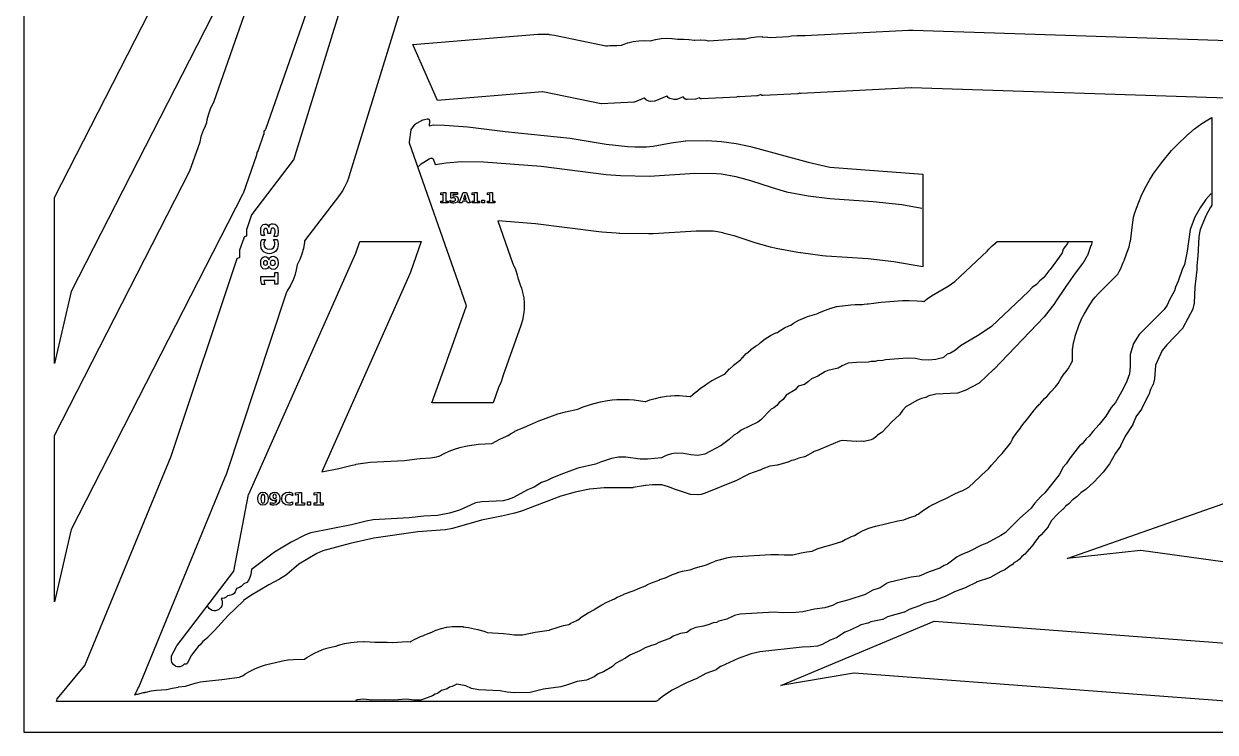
# Model space of a CAD drawing. Header units: millimetres. Extents: x 0 to 841, y 0 to 594.
# Drawn here: x 0 to 412.9, y 0 to 245.4 of the extents above; entities that cross this region are included whole.
import ezdxf

# ---------------------------------------------------------------- set-up
doc = ezdxf.new("R2010")
doc.units = ezdxf.units.MM
for name, color, linetype in [('CUT', 1, 'Continuous'), ('ENGRAVE', 5, 'Continuous'), ('SHEET_EDGE_DO_NOT_CUT', 8, 'Continuous')]:
    doc.layers.add(name, color=color, linetype=linetype)

msp = doc.modelspace()

# ---------------------------------------------------------------- linework, layer by layer
at = {"layer": 'CUT'}
for points in [[(123.62, 322.95), (83.75, 208.84), (83.73, 208.78), (83.7, 208.73), (83.61, 208.58), (83.58, 208.54), (83.54, 208.5), (83.5, 208.46), (83.45, 208.43), (83.3, 208.33), (83.29, 208.32), (83.28, 208.31), (83.19, 208.03), (83.19, 208.02), (83.19, 208.01), (83.15, 207.17), (83.15, 207.12), (83.14, 207.08), (83.12, 207.03), (81.12, 201.28), (81.09, 201.23), (81.07, 201.18), (81.04, 201.14), (80.79, 200.83), (80.79, 200.82), (80.79, 200.81), (80.66, 199.99), (80.65, 199.95), (80.63, 199.91), (75.99, 186.6), (75.96, 186.54), (16.43, 70.19), (16.43, 70.18), (16.42, 70.16), (10.62, 45.17), (10.62, 102.75), (57.54, 194.45), (57.55, 194.48), (61.07, 204.54), (61.08, 204.57), (61.5, 206.34), (61.51, 206.37), (61.59, 206.65), (61.6, 206.67), (62.28, 208.57), (62.3, 208.62), (62.99, 210.06), (63, 210.08), (63.42, 211.27), (63.42, 211.28), (63.42, 211.29), (63.57, 212.19), (63.58, 212.23), (64, 213.84), (64, 213.86), (64.09, 214.14), (64.1, 214.17), (64.72, 215.94), (64.74, 215.98), (65.53, 217.67), (65.56, 217.72), (65.83, 218.19), (65.84, 218.2), (65.84, 218.21), (104.74, 329.55)], [(132.56, 256.93), (112.64, 192.35), (112.63, 192.33), (112.05, 190.69), (112.03, 190.65), (111.31, 189.09), (111.29, 189.05), (110.43, 187.55), (110.41, 187.51), (109.42, 186.09), (109.4, 186.07), (97.28, 170.22), (97.27, 170.21), (97.27, 170.19), (97.23, 169.65), (97.23, 169.6), (96.9, 167.64), (96.89, 167.59), (96.37, 165.68), (96.35, 165.63), (95.64, 163.79), (95.62, 163.74), (94.72, 161.96), (94.71, 161.95), (94.71, 161.95), (94.71, 161.93), (94.42, 160.18), (94.41, 160.13), (93.9, 158.25), (93.89, 158.21), (93.2, 156.39), (93.18, 156.34), (92.31, 154.61), (92.29, 154.56), (91.38, 153.12), (91.37, 153.11), (91.37, 153.1), (90.97, 152.05), (90.97, 152.04), (70.08, 89.32), (70.08, 89.31), (69.6, 88.02), (69.59, 88), (39.69, 15.48), (39.67, 15.45), (38.8, 13.62), (38.78, 13.57), (38.37, 12.91), (38.37, 12.9), (38.38, 12.9), (39.35, 13.19), (39.37, 13.19), (41.48, 13.7), (41.51, 13.7), (41.98, 13.79), (42.01, 13.8), (42.32, 13.9), (42.36, 13.91), (44.12, 14.3), (44.16, 14.31), (45.95, 14.54), (45.98, 14.54), (49.49, 14.82), (49.53, 14.83), (51.47, 15.28), (51.5, 15.28), (53.54, 15.64), (53.57, 15.65), (56, 15.94), (56.01, 15.94), (56.02, 15.95), (59.41, 16.95), (59.43, 16.95), (61.23, 17.4), (61.28, 17.41), (63.12, 17.67), (63.14, 17.68), (68.59, 18.21), (68.6, 18.21), (74.71, 19.05), (74.72, 19.05), (74.74, 19.06), (75.05, 19.21), (75.08, 19.23), (75.81, 19.52), (75.82, 19.53), (75.84, 19.54), (76.67, 20.14), (76.71, 20.17), (78.44, 21.17), (78.49, 21.19), (80.32, 22.02), (80.35, 22.03), (82.36, 22.81), (82.38, 22.82), (83.75, 23.29), (83.79, 23.31), (85.19, 23.68), (85.21, 23.68), (89.64, 24.69), (89.67, 24.69), (91.53, 25.02), (91.58, 25.03), (93.47, 25.17), (93.49, 25.17), (97.27, 25.29), (97.28, 25.29), (97.29, 25.29), (98.04, 25.84), (98.08, 25.87), (99.7, 26.83), (99.72, 26.84), (100.69, 27.36), (100.71, 27.37), (102.23, 28.09), (102.27, 28.11), (103.83, 28.7), (103.87, 28.71), (105.49, 29.16), (105.51, 29.17), (107.99, 29.75), (108.02, 29.76), (108.23, 29.79), (108.25, 29.8), (108.26, 29.8), (109, 30.1), (109.06, 30.12), (111.14, 30.72), (111.19, 30.73), (113.34, 31.09), (113.37, 31.09), (115.57, 31.34), (115.6, 31.34), (117.78, 31.46), (117.84, 31.46), (120.02, 31.34), (120.05, 31.33), (121.64, 31.15), (121.67, 31.15), (124.78, 31.2), (124.79, 31.2), (125.9, 31.18), (125.92, 31.18), (127.91, 31.1), (127.94, 31.1), (131.11, 31.33), (131.14, 31.33), (132.96, 31.38), (133.01, 31.38), (133.95, 31.31), (133.97, 31.31), (133.98, 31.32), (134.18, 31.46), (134.22, 31.48), (135.79, 32.36), (135.83, 32.38), (137.47, 33.11), (137.51, 33.13), (138.61, 33.5), (138.62, 33.5), (138.63, 33.51), (138.67, 33.53), (138.72, 33.56), (140.77, 34.43), (140.82, 34.45), (141.11, 34.54), (141.14, 34.55), (142.85, 35.31), (142.9, 35.32), (144.66, 35.91), (144.71, 35.92), (146.52, 36.34), (146.57, 36.35), (148.42, 36.59), (148.46, 36.6), (150.32, 36.66), (150.37, 36.66), (152.23, 36.55), (152.28, 36.54), (154.13, 36.25), (154.15, 36.25), (157.28, 35.6), (157.3, 35.59), (159.48, 35.01), (159.54, 34.99), (160.61, 34.57), (160.62, 34.57), (160.63, 34.57), (166.21, 34.24), (166.24, 34.24), (168.45, 33.98), (168.48, 33.98), (169.96, 33.72), (169.98, 33.72), (170.55, 33.68), (170.57, 33.68), (172.95, 33.73), (172.96, 33.73), (172.98, 33.73), (175.53, 34.33), (175.55, 34.33), (177.22, 34.65), (177.24, 34.65), (182.09, 35.36), (182.12, 35.36), (182.24, 35.39), (182.26, 35.4), (185.2, 36.42), (185.22, 36.42), (187.02, 36.95), (187.07, 36.96), (188.84, 37.3), (188.85, 37.3), (188.86, 37.31), (189.48, 37.7), (189.53, 37.72), (191.69, 38.74), (191.72, 38.75), (191.87, 38.81), (191.88, 38.81), (191.89, 38.82), (192.06, 38.93), (192.08, 38.94), (193.67, 40.18), (193.71, 40.21), (195.54, 41.33), (195.56, 41.34), (198.01, 42.67), (198.03, 42.69), (198.6, 43.08), (198.62, 43.09), (200.28, 44.14), (200.32, 44.16), (202.08, 45.03), (202.1, 45.04), (204.69, 46.17), (204.71, 46.18), (205.69, 46.72), (205.71, 46.73), (207.88, 47.75), (207.91, 47.77), (210.13, 48.65), (210.16, 48.66), (211.48, 49.1), (211.5, 49.11), (213, 49.78), (213.02, 49.79), (215.46, 50.72), (215.47, 50.72), (215.47, 50.72), (216.16, 51.11), (216.2, 51.13), (217.91, 51.88), (217.93, 51.89), (220.39, 52.83), (220.41, 52.84), (222.23, 53.44), (222.28, 53.46), (222.42, 53.49), (222.44, 53.49), (222.45, 53.5), (223.05, 53.8), (223.07, 53.81), (224.78, 54.57), (224.8, 54.58), (226.5, 55.25), (226.54, 55.26), (228.28, 55.76), (228.33, 55.77), (230.12, 56.11), (230.14, 56.12), (230.93, 56.23), (230.95, 56.23), (230.96, 56.24), (232.4, 56.81), (232.45, 56.83), (234.36, 57.37), (234.41, 57.38), (234.96, 57.48), (234.97, 57.48), (234.98, 57.48), (235.35, 57.61), (235.38, 57.62), (236.59, 57.97), (236.6, 57.98), (236.61, 57.98), (237.9, 58.58), (237.92, 58.59), (239.66, 59.3), (239.71, 59.31), (241.51, 59.85), (241.53, 59.86), (243.51, 60.34), (243.54, 60.35), (245.34, 60.71), (245.38, 60.71), (247.21, 60.9), (247.24, 60.9), (258.94, 61.55), (258.97, 61.55), (261.49, 61.53), (261.53, 61.52), (263.54, 61.38), (263.56, 61.38), (266.34, 61.4), (266.37, 61.41), (266.53, 61.43), (266.56, 61.43), (269.44, 62.11), (269.46, 62.12), (271.39, 62.48), (271.42, 62.48), (273.19, 62.72), (273.2, 62.72), (273.21, 62.73), (274.92, 63.47), (274.97, 63.49), (276.83, 64.08), (276.85, 64.09), (280.18, 64.98), (280.19, 64.98), (283.51, 66.1), (283.52, 66.11), (283.53, 66.11), (284.7, 66.74), (284.72, 66.76), (286.49, 67.61), (286.54, 67.63), (287.86, 68.1), (287.87, 68.11), (287.89, 68.12), (289.14, 68.92), (289.17, 68.94), (290.66, 69.73), (290.7, 69.75), (292.25, 70.41), (292.27, 70.41), (292.82, 70.62), (292.85, 70.63), (295.21, 71.35), (295.24, 71.35), (302.93, 73.18), (302.96, 73.18), (304.99, 73.54), (305.01, 73.54), (305.02, 73.55), (305.81, 73.89), (305.83, 73.9), (307.45, 74.51), (307.47, 74.52), (308.9, 74.99), (308.91, 75), (308.92, 75), (309.55, 75.37), (309.59, 75.39), (309.92, 75.56), (309.93, 75.56), (309.94, 75.57), (311.82, 76.92), (311.85, 76.94), (313.72, 78.13), (313.74, 78.15), (315.31, 79.03), (315.34, 79.04), (317.68, 80.16), (317.71, 80.18), (319.36, 80.83), (319.38, 80.84), (322.9, 82.63), (322.92, 82.64), (324.79, 83.46), (324.81, 83.47), (325.44, 83.71), (325.47, 83.73), (327.55, 84.85), (327.56, 84.86), (327.57, 84.87), (331.29, 88.49), (331.3, 88.5), (331.99, 89.14), (332, 89.15), (334.31, 91.2), (334.32, 91.2), (334.33, 91.21), (335.34, 92.47), (335.36, 92.48), (337.58, 94.98), (337.59, 94.99), (338.82, 96.26), (338.84, 96.28), (339.1, 96.53), (339.13, 96.55), (341.99, 100.16), (342, 100.17), (342.01, 100.18), (342.67, 101.53), (342.7, 101.58), (343.91, 103.45), (343.94, 103.49), (345.34, 105.2), (345.36, 105.22), (345.71, 105.76), (345.72, 105.79), (346.98, 107.55), (347, 107.57), (350.28, 111.66), (350.3, 111.68), (351.47, 113.02), (351.5, 113.05), (352.07, 113.59), (352.07, 113.59), (352.08, 113.6), (352.33, 113.92), (352.35, 113.95), (353.76, 115.58), (353.8, 115.62), (354.64, 116.39), (354.65, 116.4), (354.65, 116.4), (354.77, 116.55), (354.78, 116.56), (355.95, 117.92), (355.97, 117.94), (357.6, 119.66), (357.61, 119.68), (358.5, 120.8), (358.52, 120.83), (359.56, 122.59), (359.57, 122.61), (360.72, 124.35), (360.76, 124.4), (361.96, 125.85), (361.97, 125.86), (361.98, 125.87), (363.21, 128.17), (363.21, 128.18), (363.4, 128.58), (363.41, 128.59), (363.41, 128.6), (363.4, 130.82), (363.4, 130.84), (363.51, 132.94), (363.52, 132.99), (363.85, 135.04), (363.86, 135.1), (364.41, 137.12), (364.42, 137.14), (365.65, 140.88), (365.66, 140.9), (366.44, 142.88), (366.46, 142.93), (367.45, 144.82), (367.46, 144.85), (369.31, 147.96), (369.33, 147.98), (370.23, 149.36), (370.25, 149.39), (371.26, 150.68), (371.29, 150.72), (372.41, 151.93), (372.42, 151.94), (379.15, 158.63), (379.16, 158.64), (379.17, 158.65), (379.62, 159.57), (379.63, 159.59), (380.22, 160.63), (380.22, 160.64), (380.23, 160.66), (380.3, 160.89), (380.31, 160.93), (381.05, 162.71), (381.06, 162.74), (381.51, 163.68), (381.52, 163.71), (382.5, 166.63), (382.51, 166.65), (383.11, 168.17), (383.11, 168.18), (383.11, 168.19), (383.49, 170.01), (383.5, 170.03), (384.35, 176.7), (384.35, 176.72), (384.63, 178.33), (384.63, 178.37), (385.04, 179.94), (385.05, 179.98), (385.59, 181.52), (385.6, 181.54), (387.25, 185.72), (387.26, 185.75), (388.4, 188.14), (388.41, 188.17), (390.24, 191.43), (390.25, 191.45), (391.31, 193.13), (391.32, 193.15), (393.32, 196), (393.33, 196.02), (394.36, 197.36), (394.38, 197.38), (397.8, 201.47), (397.82, 201.49), (399.28, 203.05), (399.3, 203.07), (403.69, 207.29), (403.72, 207.32), (405.74, 209.01), (405.76, 209.03), (408.24, 210.84), (408.26, 210.86), (410.31, 212.17), (410.33, 212.19), (411.76, 212.98), (411.76, 182.55), (411.14, 181.67), (411.14, 181.67), (411.12, 181.64), (409.83, 179.17), (409.82, 179.15), (407.75, 174.17), (407.74, 174.16), (407.74, 174.15), (407.21, 171.67), (407.21, 171.66), (407.21, 171.65), (406.84, 164.95), (406.84, 164.92), (406.5, 161.71), (406.5, 161.68), (406.53, 160.2), (406.52, 160.14), (405.82, 154.17), (405.82, 154.15), (405.6, 148.76), (405.59, 148.72), (405.59, 148.68), (405.16, 146.63), (405.15, 146.59), (405.13, 146.54), (405.11, 146.5), (401.74, 140.06), (401.72, 140.02), (401.69, 139.98), (401.66, 139.94), (396.14, 134.19), (396.12, 134.18), (394.55, 132.23), (394.54, 132.22), (394.53, 132.21), (392.18, 127.09), (392.18, 127.08), (392.18, 127.07), (391.84, 122.45), (391.84, 122.41), (391.83, 122.38), (391.38, 120.44), (391.36, 120.39), (391.34, 120.34), (390.54, 118.7), (390.53, 118.68), (389.87, 116.87), (389.84, 116.81), (387.36, 112), (387.33, 111.95), (385.44, 109.19), (385.43, 109.17), (385.42, 109.16), (384.41, 106.72), (384.39, 106.68), (384.36, 106.64), (381.67, 102.6), (381.67, 102.59), (381.66, 102.58), (380.09, 99.21), (380.07, 99.18), (380.05, 99.14), (378.34, 96.67), (378.33, 96.65), (376.33, 92.98), (376.31, 92.95), (376.29, 92.91), (374.12, 90.12), (374.09, 90.08), (370.9, 86.67), (370.87, 86.64), (368.2, 84.23), (368.15, 84.19), (366.35, 82.92), (366.34, 82.92), (366.33, 82.91), (365.13, 81.71), (365.1, 81.68), (365.07, 81.65), (363.64, 80.63), (363.63, 80.62), (363.62, 80.62), (362.28, 79.2), (362.25, 79.18), (362.22, 79.15), (361.03, 78.24), (361.03, 78.23), (361.02, 78.22), (360.07, 77.15), (360.02, 77.11), (358.48, 75.76), (358.47, 75.74), (356.11, 73.17), (356.1, 73.15), (356.09, 73.14), (355.05, 71.25), (355.03, 71.21), (355, 71.17), (352.63, 68.39), (352.59, 68.35), (351.72, 67.55), (351.72, 67.54), (351.71, 67.53), (350.07, 65.31), (350.05, 65.28), (346.96, 61.72), (346.92, 61.68), (346.88, 61.65), (345.88, 60.89), (345.87, 60.88), (345.86, 60.87), (345.11, 59.97), (345.08, 59.94), (345.04, 59.91), (344.26, 59.25), (344.22, 59.22), (344.18, 59.2), (343.15, 58.62), (343.14, 58.62), (343.13, 58.61), (342.63, 58.04), (342.6, 58), (342.56, 57.97), (342.53, 57.94), (342.48, 57.92), (341.74, 57.54), (341.72, 57.53), (341.71, 57.52), (340.17, 56.3), (340.13, 56.27), (340.09, 56.25), (340.04, 56.22), (338.6, 55.67), (338.59, 55.67), (338.58, 55.66), (335.12, 53.66), (335.08, 53.64), (335.03, 53.62), (330.12, 51.91), (330.09, 51.9), (326.66, 50.18), (326.61, 50.16), (322.61, 48.64), (322.59, 48.63), (319.61, 47.13), (319.58, 47.12), (316.19, 45.68), (316.12, 45.66), (312.15, 44.62), (312.14, 44.62), (312.12, 44.61), (310.47, 43.77), (310.41, 43.74), (306.85, 42.45), (306.83, 42.44), (305.2, 41.62), (305.16, 41.6), (305.11, 41.59), (299.38, 39.91), (299.37, 39.91), (299.36, 39.9), (297.74, 39.07), (297.7, 39.05), (297.66, 39.03), (297.61, 39.02), (293.61, 38.18), (293.6, 38.17), (293.59, 38.17), (292.61, 37.76), (292.55, 37.74), (289.75, 37.02), (289.74, 37.02), (289.73, 37.01), (286.45, 35.38), (286.41, 35.36), (284.62, 34.65), (284.61, 34.64), (284.6, 34.64), (281.62, 32.71), (281.58, 32.68), (281.53, 32.66), (279.76, 31.98), (279.74, 31.97), (276.47, 30.26), (276.43, 30.25), (276.39, 30.23), (275.12, 29.83), (275.08, 29.82), (275.03, 29.81), (272.64, 29.52), (272.59, 29.51), (269.8, 29.45), (269.78, 29.45), (255.11, 27.8), (255.09, 27.79), (252.12, 27.13), (252.09, 27.12), (247.58, 25.54), (247.55, 25.53), (241.53, 22.77), (241.52, 22.76), (241.51, 22.76), (240.03, 21.7), (239.99, 21.68), (239.95, 21.66), (239.91, 21.64), (236.42, 20.35), (236.41, 20.35), (236.4, 20.34), (233.26, 18.59), (233.21, 18.56), (229.69, 17.06), (229.67, 17.05), (224.74, 14.51), (224.72, 14.5), (221.67, 12.6), (221.66, 12.59), (221.65, 12.59), (220.11, 11.26), (220.08, 11.24), (220.04, 11.21), (219.05, 10.62), (11.31, 10.62), (11.52, 11.52), (11.53, 11.56), (11.55, 11.61), (11.57, 11.65), (11.59, 11.69), (11.62, 11.72), (21.18, 23.08), (21.19, 23.09), (21.2, 23.1), (51.1, 95.63), (51.11, 95.64), (73.8, 163.77), (73.81, 163.81), (73.83, 163.85), (73.85, 163.89), (73.88, 163.93), (74.04, 164.13), (74.07, 164.17), (74.11, 164.2), (74.15, 164.23), (74.2, 164.26), (74.25, 164.28), (74.3, 164.3), (74.8, 164.44), (74.82, 164.45), (74.82, 164.46), (74.88, 166.95), (74.88, 167), (74.89, 167.05), (74.9, 167.09), (76.31, 171.32), (76.33, 171.36), (76.35, 171.4), (76.37, 171.44), (76.4, 171.48), (76.43, 171.51), (76.6, 171.69), (76.64, 171.72), (76.67, 171.75), (76.71, 171.78), (76.75, 171.8), (76.8, 171.82), (76.84, 171.83), (77.29, 171.95), (77.31, 171.95), (77.31, 171.96), (77.34, 174.33), (77.34, 174.38), (77.35, 174.43), (77.37, 174.48), (78.89, 179.05), (78.91, 179.1), (78.94, 179.15), (78.97, 179.2), (93.52, 198.22), (93.52, 198.23), (93.53, 198.24), (113.87, 264.19)], [(67.7, 252.88), (16.43, 152.69), (16.43, 152.68), (16.42, 152.66), (10.62, 127.67), (10.62, 185.25), (48.53, 259.33)], [(420.48, 219.57), (307.61, 223.19), (307.59, 223.19), (269.45, 221.21), (269.4, 221.21), (269.34, 221.22), (269.29, 221.23), (268.9, 221.35), (268.89, 221.35), (268.88, 221.35), (268.37, 221.18), (268.33, 221.16), (268.28, 221.16), (268.24, 221.15), (256.19, 220.53), (256.15, 220.53), (256.1, 220.53), (256.05, 220.54), (255.84, 220.59), (255.79, 220.6), (255.74, 220.62), (255.7, 220.65), (255.65, 220.68), (255.61, 220.71), (255.43, 220.89), (255.42, 220.9), (255.41, 220.89), (254.23, 220.45), (254.18, 220.43), (254.13, 220.42), (254.08, 220.42), (247.99, 220.1), (247.95, 220.1), (247.9, 220.1), (247.86, 220.11), (247.55, 220.18), (247.54, 220.18), (247.53, 220.18), (247.18, 220.07), (247.12, 220.06), (247.06, 220.05), (234.83, 219.42), (234.78, 219.42), (234.73, 219.42), (234.69, 219.43), (234.48, 219.48), (234.43, 219.5), (234.38, 219.52), (234.33, 219.54), (234.29, 219.57), (234.25, 219.61), (234.07, 219.77), (234.06, 219.78), (234.05, 219.78), (232.94, 219.35), (232.89, 219.33), (232.84, 219.32), (232.78, 219.32), (229.92, 219.16), (229.87, 219.16), (229.81, 219.17), (229.62, 219.2), (229.57, 219.21), (229.52, 219.23), (229.47, 219.25), (229.26, 219.36), (229.22, 219.39), (229.18, 219.41), (229.14, 219.44), (228.49, 220.06), (228.48, 220.07), (228.47, 220.06), (226.35, 219.24), (226.3, 219.22), (226.25, 219.21), (225.84, 219.14), (225.79, 219.14), (225.74, 219.14), (225.34, 219.16), (225.28, 219.16), (225.23, 219.17), (223.9, 219.54), (223.85, 219.56), (223.81, 219.58), (223.77, 219.6), (223.45, 219.8), (223.4, 219.83), (223.35, 219.87), (222.92, 220.32), (222.91, 220.33), (222.9, 220.32), (218.7, 218.61), (218.65, 218.6), (218.6, 218.58), (218.54, 218.58), (217.24, 218.51), (217.2, 218.51), (217.15, 218.51), (217.11, 218.52), (216.49, 218.66), (216.45, 218.67), (216.4, 218.69), (215.8, 218.94), (215.77, 218.96), (215.73, 218.98), (215.69, 219.01), (215.66, 219.03), (215.04, 219.61), (215.03, 219.62), (215.02, 219.61), (214.7, 219.57), (214.69, 219.56), (214.68, 219.56), (211.61, 218.25), (211.57, 218.23), (211.53, 218.22), (211.49, 218.21), (211.44, 218.21), (200.23, 217.63), (200.18, 217.63), (200.14, 217.63), (200.1, 217.64), (179.85, 221.88), (179.83, 221.89), (179.82, 221.89), (143.32, 218.84), (134.87, 238.21), (178.16, 241.82), (178.18, 241.82), (180.08, 241.88), (180.13, 241.88), (182.01, 241.77), (182.05, 241.76), (183.93, 241.46), (183.95, 241.46), (201.72, 237.73), (201.73, 237.73), (201.74, 237.73), (202.22, 237.76), (202.25, 237.76), (203.06, 237.87), (203.1, 237.87), (204.95, 237.95), (204.99, 237.95), (205.5, 237.93), (205.53, 237.93), (207.08, 238.01), (207.09, 238.01), (207.1, 238.01), (207.43, 238.15), (207.45, 238.16), (209.27, 238.8), (209.32, 238.82), (211.17, 239.28), (211.22, 239.29), (213.11, 239.57), (213.16, 239.57), (215.08, 239.66), (215.12, 239.66), (217.04, 239.56), (217.08, 239.56), (217.17, 239.54), (217.18, 239.54), (217.19, 239.55), (218.98, 239.99), (219.03, 240), (220.85, 240.28), (220.89, 240.28), (222.74, 240.39), (222.78, 240.39), (224.62, 240.32), (224.67, 240.31), (226.5, 240.07), (226.54, 240.06), (226.63, 240.04), (226.64, 240.04), (226.65, 240.04), (226.68, 240.04), (226.72, 240.05), (228.59, 240.13), (228.63, 240.13), (230.5, 240.03), (230.54, 240.02), (232.31, 239.76), (232.32, 239.76), (232.33, 239.76), (232.49, 239.78), (232.53, 239.78), (234.42, 239.84), (234.47, 239.84), (236.36, 239.71), (236.4, 239.71), (237.21, 239.57), (237.23, 239.57), (237.24, 239.57), (244.17, 239.93), (244.2, 239.93), (245.16, 240.1), (245.21, 240.1), (247.18, 240.24), (247.23, 240.24), (249.01, 240.18), (249.03, 240.18), (250.11, 240.24), (250.12, 240.24), (250.12, 240.24), (250.15, 240.25), (252, 240.66), (252.04, 240.67), (253.91, 240.9), (253.96, 240.9), (255.84, 240.96), (255.89, 240.95), (257.77, 240.82), (257.82, 240.82), (258.63, 240.68), (258.64, 240.68), (258.65, 240.68), (265.04, 241.01), (265.07, 241.02), (266.05, 241.21), (266.1, 241.21), (268.02, 241.39), (268.07, 241.39), (269.99, 241.38), (270.04, 241.38), (270.73, 241.31), (270.74, 241.31), (270.75, 241.31), (306.56, 243.16), (306.58, 243.17), (308.23, 243.18), (308.26, 243.18), (417.45, 239.68)], [(498.34, 47.63), (387.09, 62.95), (387.08, 62.95), (387.06, 62.95), (361.55, 60.18), (415.91, 79.17)], [(418.06, 10.63), (287.74, 20.47), (287.73, 20.47), (287.71, 20.47), (262.42, 16.14), (315.51, 38.43), (418.22, 30.67)]]:
    msp.add_lwpolyline(points, dxfattribs=at)
for points in [[(141.94, 210.42), (142, 210.42), (145.8, 210.31), (145.82, 210.31), (153.86, 209.75), (153.89, 209.74), (166.85, 208.15), (166.85, 208.15), (189.31, 205.74), (189.34, 205.74), (201.85, 203.77), (201.86, 203.77), (209.33, 202.92), (209.34, 202.92), (211.83, 202.78), (211.84, 202.78), (215.77, 202.81), (215.79, 202.81), (218.08, 202.99), (218.1, 202.99), (224.31, 204.17), (224.34, 204.18), (229.36, 204.87), (229.42, 204.87), (236.8, 204.96), (236.84, 204.96), (241.79, 204.65), (241.83, 204.65), (246.85, 203.91), (246.87, 203.9), (251.85, 202.93), (251.89, 202.92), (271.83, 197.42), (271.84, 197.42), (279.3, 195.73), (279.34, 195.73), (311.56, 193.27), (311.56, 161.22), (301.53, 162.98), (301.51, 162.98), (292.6, 163.94), (292.59, 163.94), (278.03, 164.91), (278.01, 164.92), (276.78, 165.04), (276.76, 165.04), (269.26, 166.02), (269.24, 166.02), (268.22, 166.18), (268.21, 166.18), (260.72, 167.56), (260.7, 167.57), (258.83, 168), (258.81, 168.01), (253.84, 169.43), (253.83, 169.44), (253.13, 169.65), (253.12, 169.65), (246.14, 171.94), (246.12, 171.94), (242.41, 172.93), (242.39, 172.94), (239.06, 173.55), (239.04, 173.56), (239.02, 173.56), (239, 173.56), (233.06, 173.61), (233.04, 173.6), (218.09, 172.69), (218.07, 172.69), (216.54, 172.66), (216.52, 172.66), (206.51, 172.82), (206.5, 172.82), (205.32, 172.88), (205.31, 172.88), (200.32, 173.26), (200.31, 173.26), (199.33, 173.36), (199.31, 173.36), (177.32, 176.15), (177.3, 176.15), (164.32, 177.14), (164.3, 177.14), (164.31, 177.13), (169.51, 162.28), (169.52, 162.27), (169.52, 162.26), (169.62, 162.08), (169.64, 162.04), (170.4, 160.28), (170.42, 160.24), (171, 158.42), (171.01, 158.37), (171.21, 157.43), (171.22, 157.4), (172.31, 154.28), (172.32, 154.26), (172.87, 152.43), (172.88, 152.38), (173.24, 150.52), (173.24, 150.47), (173.42, 148.58), (173.42, 148.53), (173.42, 146.63), (173.41, 146.58), (173.22, 144.7), (173.22, 144.65), (172.84, 142.79), (172.83, 142.74), (172.27, 140.91), (172.26, 140.89), (166.11, 123.74), (166.1, 123.71), (165.9, 122.87), (165.89, 122.82), (165.27, 121), (165.25, 120.96), (164.56, 119.43), (164.55, 119.41), (162.65, 114.12), (141.4, 114.12), (146.44, 128.14), (146.46, 128.19), (146.48, 128.23), (146.62, 128.45), (146.63, 128.47), (146.63, 128.48), (146.67, 128.75), (146.68, 128.8), (146.69, 128.85), (153.44, 147.65), (153.44, 147.66), (153.44, 147.67), (151.7, 152.64), (151.69, 152.68), (151.68, 152.72), (151.67, 152.76), (151.63, 153.23), (151.63, 153.24), (151.63, 153.25), (151.39, 153.57), (151.37, 153.61), (151.35, 153.65), (151.33, 153.7), (133.66, 204.09), (133.65, 204.13), (133.64, 204.18), (133.63, 204.23), (133.63, 204.39), (133.63, 204.44), (133.63, 204.49), (134.22, 208.67), (134.23, 208.73), (134.24, 208.78), (134.26, 208.83), (134.29, 208.87), (134.32, 208.92), (135.65, 210.59), (135.68, 210.63), (135.72, 210.66), (135.76, 210.69), (136.13, 210.95), (136.18, 210.98), (138.26, 212.11), (138.3, 212.13), (138.35, 212.15), (138.39, 212.16), (139.81, 212.5), (139.86, 212.5), (139.9, 212.51), (139.95, 212.51), (139.99, 212.51), (140.04, 212.5), (140.08, 212.48), (140.13, 212.47), (140.27, 212.41), (140.31, 212.39), (140.35, 212.36), (140.39, 212.33), (140.43, 212.3), (140.46, 212.26), (140.49, 212.22), (140.51, 212.18), (140.59, 212.04), (140.61, 211.99), (140.63, 211.95), (140.64, 211.9), (140.65, 211.85), (140.65, 211.8), (140.64, 211.74), (140.45, 210.12), (140.45, 210.11), (140.46, 210.11), (141.88, 210.41), (141.94, 210.42)], [(369.87, 168.65), (369.86, 168.63), (368.64, 165.15), (368.62, 165.11), (368.59, 165.06), (366.99, 162.42), (366.96, 162.37), (364.4, 159.07), (364.4, 159.07), (361.13, 154.45), (361.12, 154.44), (357.34, 148.7), (357.32, 148.67), (353.67, 143.89), (353.63, 143.85), (336.14, 125.68), (336.13, 125.66), (331.19, 121.02), (331.16, 120.99), (331.12, 120.96), (331.09, 120.94), (326.2, 118.36), (326.13, 118.33), (323.73, 117.44), (323.68, 117.43), (323.63, 117.42), (323.58, 117.41), (316.12, 117.05), (316.11, 117.05), (316.1, 117.05), (313.63, 116.5), (313.62, 116.5), (313.61, 116.49), (312.61, 115.96), (312.55, 115.93), (312.5, 115.92), (311.13, 115.56), (311.12, 115.56), (311.11, 115.56), (309.52, 114.86), (309.5, 114.85), (305.74, 112.76), (305.73, 112.75), (305.72, 112.74), (304.54, 111.43), (304.52, 111.41), (303.44, 109.91), (303.41, 109.86), (303.37, 109.83), (300.9, 107.58), (300.89, 107.56), (297.32, 103.86), (297.28, 103.82), (297.24, 103.79), (295.72, 102.78), (295.71, 102.78), (295.7, 102.77), (295.4, 102.39), (295.38, 102.36), (295.35, 102.33), (295.31, 102.3), (294.5, 101.68), (294.46, 101.65), (294.41, 101.62), (293.73, 101.3), (293.68, 101.28), (293.63, 101.27), (291.21, 100.7), (291.17, 100.69), (291.12, 100.68), (291.08, 100.68), (291.03, 100.69), (290.2, 100.8), (290.18, 100.8), (290.17, 100.8), (288.6, 100.68), (288.53, 100.68), (283.63, 101.02), (283.62, 101.02), (283.61, 101.02), (282.69, 100.8), (282.68, 100.8), (282.67, 100.8), (276.15, 98.1), (276.14, 98.1), (276.13, 98.09), (275.71, 97.81), (275.68, 97.79), (275.64, 97.77), (275.6, 97.76), (273.63, 97.07), (273.62, 97.07), (273.61, 97.06), (270.64, 95.39), (270.6, 95.37), (270.56, 95.36), (270.52, 95.34), (268.65, 94.88), (268.63, 94.87), (266.89, 94.23), (266.84, 94.22), (266.8, 94.21), (266.75, 94.21), (266.13, 94.16), (266.12, 94.15), (266.11, 94.15), (264.87, 93.59), (264.81, 93.56), (261.2, 92.51), (261.14, 92.5), (258.63, 92.11), (258.62, 92.11), (258.61, 92.11), (256.15, 91.28), (256.12, 91.26), (255.17, 90.79), (255.12, 90.76), (251.12, 89.33), (251.08, 89.32), (246.52, 86.94), (246.48, 86.92), (236.18, 82.8), (236.13, 82.78), (234.7, 82.38), (234.65, 82.37), (233.68, 82.2), (233.62, 82.19), (233.56, 82.19), (231.18, 82.35), (231.12, 82.36), (231.07, 82.37), (226.17, 83.93), (226.13, 83.94), (223.44, 85.04), (223.41, 85.05), (221.12, 85.65), (221.11, 85.65), (221.1, 85.65), (217.8, 85.67), (217.77, 85.67), (215.53, 85.45), (215.51, 85.45), (211.16, 84.71), (211.12, 84.7), (211.08, 84.7), (201.15, 84.67), (201.13, 84.67), (196.12, 84.17), (196.09, 84.16), (191.12, 83.18), (191.1, 83.17), (186.15, 81.75), (186.13, 81.75), (172.09, 76.46), (172.05, 76.44), (170.13, 75.88), (170.11, 75.88), (166.12, 74.91), (166.1, 74.91), (158.62, 73.43), (158.6, 73.43), (148.61, 70.6), (148.56, 70.59), (146.11, 70.14), (146.06, 70.13), (136.57, 69.41), (136.55, 69.41), (121.33, 67.18), (121.31, 67.17), (113.06, 65.41), (113.05, 65.41), (103.63, 62.85), (103.62, 62.85), (103.61, 62.85), (101.59, 61.89), (101.57, 61.88), (95.32, 58.2), (95.31, 58.2), (95.3, 58.19), (91.1, 54.58), (91.04, 54.54), (88.67, 53.03), (88.63, 53.01), (84.91, 51.07), (84.9, 51.06), (78.65, 47.38), (78.63, 47.37), (76.15, 45.56), (76.13, 45.53), (70.68, 40.34), (70.66, 40.33), (66.12, 35.19), (66.1, 35.17), (63.66, 32.74), (63.63, 32.71), (62.08, 31.41), (62.08, 31.41), (62.07, 31.4), (61.15, 30.31), (61.12, 30.28), (61.09, 30.25), (60.46, 29.73), (60.45, 29.72), (60.44, 29.71), (58.11, 26.65), (58.1, 26.65), (58.09, 26.64), (56.73, 23.98), (56.71, 23.94), (56.69, 23.91), (56.66, 23.88), (56.54, 23.74), (56.51, 23.71), (56.47, 23.68), (56.43, 23.65), (56.39, 23.62), (56.34, 23.61), (56.22, 23.56), (56.16, 23.54), (56.11, 23.53), (56.06, 23.53), (56.01, 23.53), (55.64, 23.56), (55.63, 23.56), (55.62, 23.55), (55, 23.03), (54.96, 23), (54.91, 22.97), (54.86, 22.95), (54.18, 22.68), (54.13, 22.66), (54.07, 22.65), (54.02, 22.65), (53.38, 22.63), (53.33, 22.63), (53.28, 22.63), (53.23, 22.64), (52.69, 22.8), (52.64, 22.81), (52.59, 22.84), (52.54, 22.86), (51.95, 23.27), (51.91, 23.3), (51.88, 23.33), (51.84, 23.36), (51.82, 23.4), (51.37, 24.05), (51.34, 24.1), (51.32, 24.15), (51.3, 24.2), (51.16, 24.76), (51.15, 24.8), (51.14, 24.84), (51.14, 24.88), (51.13, 26.01), (51.13, 26.06), (51.13, 26.11), (51.15, 26.15), (51.19, 26.31), (51.21, 26.35), (51.23, 26.4), (53.02, 29.87), (53.05, 29.91), (53.07, 29.95), (72.73, 55.74), (72.74, 55.74), (72.74, 55.76), (77.91, 82.3), (77.92, 82.36), (77.94, 82.41), (115.08, 165.91), (115.08, 165.93), (116.5, 169.99), (137.69, 169.99), (133.97, 159.34), (133.96, 159.32), (133.36, 157.8), (133.35, 157.78), (103.29, 90.2), (103.29, 90.19), (103.3, 90.19), (109.2, 91.38), (109.21, 91.38), (113.76, 92.52), (113.78, 92.52), (115.06, 92.79), (115.08, 92.8), (117.54, 93.24), (117.57, 93.25), (120.06, 93.53), (120.09, 93.54), (131.88, 94.14), (131.89, 94.14), (136.21, 94.66), (136.23, 94.66), (137.31, 94.76), (137.32, 94.76), (140.91, 95), (140.94, 95), (143.02, 95.39), (143.04, 95.39), (143.88, 95.63), (143.89, 95.63), (143.9, 95.64), (145.92, 96.63), (145.94, 96.64), (147.44, 97.3), (147.46, 97.31), (149.26, 98.02), (149.29, 98.03), (151.13, 98.65), (151.17, 98.66), (153.07, 99.1), (153.09, 99.1), (155.19, 99.48), (155.22, 99.48), (157.6, 99.76), (157.63, 99.76), (162.21, 100.01), (162.22, 100.01), (162.23, 100.02), (164.96, 101.5), (164.99, 101.51), (167.27, 102.57), (167.3, 102.58), (167.79, 102.77), (167.8, 102.78), (167.81, 102.78), (168.64, 103.32), (168.66, 103.33), (170.18, 104.21), (170.22, 104.23), (171.8, 104.98), (171.84, 104.99), (173.24, 105.5), (173.25, 105.5), (173.26, 105.51), (173.45, 105.61), (173.47, 105.62), (175.34, 106.51), (175.36, 106.52), (178.48, 107.81), (178.49, 107.81), (179.23, 108.1), (179.24, 108.1), (185.08, 110.24), (185.12, 110.25), (187.68, 111), (187.71, 111.01), (191.96, 111.94), (191.99, 111.95), (193.87, 112.66), (193.9, 112.67), (197.6, 113.84), (197.63, 113.84), (199.81, 114.4), (199.83, 114.4), (202.29, 114.88), (202.31, 114.89), (203.91, 115.13), (203.95, 115.13), (205.57, 115.25), (205.59, 115.25), (208.07, 115.31), (208.09, 115.31), (209.76, 115.29), (209.8, 115.29), (211.46, 115.12), (211.48, 115.12), (215.21, 114.58), (215.24, 114.58), (215.32, 114.57), (215.35, 114.58), (215.58, 114.6), (215.59, 114.6), (215.61, 114.61), (216.95, 115.08), (216.98, 115.08), (218.86, 115.64), (218.89, 115.65), (220.69, 116.08), (220.74, 116.09), (222.57, 116.36), (222.59, 116.36), (224.17, 116.52), (224.19, 116.52), (225.64, 116.61), (225.68, 116.61), (227.13, 116.59), (227.15, 116.59), (229.61, 116.46), (229.64, 116.46), (230.99, 116.31), (231, 116.31), (231.01, 116.32), (231.89, 116.97), (231.9, 116.98), (232.84, 117.81), (232.86, 117.83), (234.45, 119.1), (234.49, 119.13), (235.77, 119.95), (235.79, 119.96), (237.02, 120.92), (237.05, 120.94), (238.48, 121.87), (238.52, 121.89), (240.04, 122.69), (240.06, 122.7), (242.9, 124.05), (242.91, 124.06), (242.92, 124.06), (244.63, 125.83), (244.64, 125.85), (245.92, 127.06), (245.96, 127.09), (247.33, 128.18), (247.37, 128.21), (247.81, 128.49), (247.82, 128.5), (247.83, 128.51), (248.46, 129.12), (248.49, 129.15), (248.73, 129.35), (248.74, 129.36), (248.75, 129.37), (249, 129.69), (249.03, 129.73), (250.39, 131.17), (250.43, 131.21), (251.93, 132.5), (251.97, 132.53), (253.6, 133.68), (253.62, 133.69), (254.63, 134.32), (254.64, 134.33), (254.65, 134.34), (255.26, 134.93), (255.3, 134.97), (256.95, 136.25), (256.99, 136.28), (258.76, 137.38), (258.8, 137.4), (260.68, 138.3), (260.73, 138.32), (261.14, 138.47), (261.15, 138.48), (261.16, 138.48), (262.12, 139.16), (262.16, 139.19), (263.6, 140.03), (263.64, 140.05), (265.16, 140.77), (265.18, 140.78), (265.8, 141.04), (265.81, 141.05), (265.82, 141.05), (266.78, 141.67), (266.8, 141.68), (268.6, 142.71), (268.64, 142.73), (270.54, 143.57), (270.56, 143.58), (271.57, 143.96), (271.6, 143.97), (274.05, 144.71), (274.08, 144.72), (274.82, 144.9), (274.83, 144.9), (274.84, 144.9), (275.78, 145.35), (275.79, 145.36), (277.83, 146.22), (277.85, 146.23), (279.71, 146.92), (279.76, 146.93), (281.67, 147.42), (281.72, 147.43), (283.68, 147.73), (283.71, 147.73), (286.64, 148.02), (286.66, 148.02), (288.14, 148.12), (288.16, 148.12), (290.67, 148.18), (290.71, 148.18), (291.22, 148.27), (291.27, 148.27), (292.32, 148.35), (292.33, 148.35), (292.34, 148.35), (292.66, 148.42), (292.71, 148.43), (294.53, 148.66), (294.58, 148.66), (295.39, 148.69), (295.41, 148.69), (297.06, 148.93), (297.09, 148.93), (304.52, 149.51), (304.54, 149.52), (306.73, 149.57), (306.76, 149.57), (309.63, 149.48), (309.65, 149.47), (311.27, 149.35), (311.31, 149.35), (311.9, 149.26), (311.91, 149.26), (311.92, 149.26), (313.04, 150.14), (313.08, 150.17), (314.57, 151.13), (314.59, 151.14), (320.32, 154.47), (320.33, 154.48), (322.69, 156.13), (322.72, 156.15), (333.89, 166.63), (333.91, 166.65), (334.48, 167.3), (334.5, 167.31), (335.62, 168.47), (335.65, 168.5), (336.85, 169.56), (336.88, 169.59), (337.43, 169.99), (370.28, 169.99), (369.87, 168.65)]]:
    msp.add_lwpolyline(points, close=True, dxfattribs=at)
at = {"layer": 'ENGRAVE'}
for points in [[(136.83, 195.96), (136.83, 195.98), (137.76, 196.88), (140.48, 198.64), (141.05, 198.92)], [(141.05, 198.92), (141.55, 198.91), (141.89, 198.65), (142.62, 196.67), (146.37, 197.27), (151.81, 197.7), (159.37, 197.57), (179.33, 196.06), (201.84, 193.2), (206.83, 192.82), (216.86, 192.66), (232.52, 193.61), (240.02, 193.55), (241.81, 193.39), (246.82, 192.46), (251.83, 191.12), (259.34, 188.66), (264.33, 187.23), (271.84, 185.85), (279.36, 184.87), (294.33, 183.87), (304.32, 182.8), (311.26, 181.58)], [(411.46, 186.62), (409.7, 184.53), (407.69, 181.66), (405.85, 178.37), (404.19, 174.17), (403.23, 166.7), (402.25, 162), (401.46, 160.27), (400.1, 156.2), (399.14, 154.17), (398.81, 152.89), (397.04, 149.75), (396.3, 147.96), (395.24, 146.42), (386.51, 137.75), (384.65, 134.61), (383.4, 130.85), (383.41, 126.71), (383.18, 124.14), (382.24, 121.65), (381.09, 119.19), (378.41, 114.21), (376.8, 112.46), (375.05, 109.48), (372.74, 106.56), (370.49, 104.19), (369.2, 102.55), (368.14, 101.67), (366.8, 99.95), (365.89, 99.16), (362.59, 95.05), (361.28, 92.98), (360.08, 91.67), (359.33, 89.92), (358.82, 89.19), (353.87, 82.96), (352.53, 81.7), (350.3, 79.19), (349.14, 77.61), (345.25, 74.17), (340.06, 69.11), (338.6, 68.09), (333.82, 65.51), (331.94, 64.79), (327.61, 62.6), (325.12, 61.6), (323.52, 60.7), (320.08, 58.22), (319.01, 57.75), (317.46, 56.76), (313.75, 55.53), (310.28, 54.03), (307.56, 53.72), (299.84, 51.89), (299.26, 51.67), (296.85, 49.97), (294.25, 49.17), (291.55, 47.71), (285.97, 45.82), (281.99, 44.76), (280.26, 43.91), (277.58, 43.13), (274.07, 42.66), (270.04, 41.7), (267.62, 41.42), (262.92, 41.37), (260.06, 41.58), (248.32, 40.93), (246.32, 40.44), (243.6, 39.18), (240.88, 38.4), (240.04, 38.03), (238.87, 37.89), (237.53, 37.27), (235.61, 36.69), (232.94, 36.31), (231.21, 35.54), (229.76, 34.55), (227.58, 34.17), (225.1, 33.22), (224.14, 32.62), (220.1, 31.09), (218.84, 30.42), (217.56, 30.08), (215.31, 29.18), (213.51, 28.2), (210.08, 26.7), (208.56, 25.64), (205.08, 23.75), (203.97, 22.79), (200.95, 20.9), (199.09, 20.16), (197.64, 19.12), (195.05, 17.99), (191.74, 17.52), (188.05, 16.24), (186.08, 15.73), (180.1, 14.86), (175.48, 13.78), (170.05, 13.66), (167.54, 13.85), (165.06, 14.27), (157.62, 14.71), (155.12, 15.14), (153.24, 16.01), (150.09, 16.66), (148.43, 15.83), (147.58, 15.63), (146.67, 15.04), (144.76, 14.49), (143.38, 13.44), (142.58, 13.15), (141.68, 12.57), (137.54, 11.14), (135.13, 11.09), (132.58, 11.38), (128.24, 11.07), (125.07, 11.2), (120.67, 11.14), (117.79, 11.46), (115.57, 11.21), (114.96, 10.92)], [(361.79, 169.69), (361.68, 169.35), (360.25, 167.36), (359.84, 166.09), (358.86, 164.6), (355.76, 160.34), (355.23, 159.84), (353.48, 157.5), (352.15, 156.36), (350.94, 155.04), (349.45, 154.03), (348.25, 152.68), (335.34, 140.57), (331.1, 137.6), (324.64, 133.85), (322.94, 132.4), (321.22, 131.3), (320.02, 130.96), (318.76, 129.84), (318.45, 129.67), (316.12, 129.07), (313.62, 128.85), (311.17, 129.05), (309, 129.49), (306.1, 129.58), (298.65, 128.99), (297.28, 128.7), (296.12, 128.72), (295.09, 128.44), (293.62, 128.41), (292.76, 128.22), (288.64, 128.12), (285.68, 127.83), (283.62, 126.95), (282.29, 126.11), (278.65, 125.25), (277.61, 124.86), (275.19, 123.3), (272.97, 122.36), (272.01, 121.48), (270.54, 120.49), (268.41, 119.86), (267.28, 118.65), (264.24, 116.74), (263.22, 115.26), (261.78, 114.21), (261.03, 113.23), (259.89, 112.36), (259.03, 111.96), (255.38, 108.17), (254.39, 107.37), (248.62, 104.63), (247.4, 103.59), (246.12, 102.86), (244.51, 101.43), (241.7, 99.35), (236.08, 96.27), (233.59, 95.84), (231.15, 96.05), (228.6, 96.49), (226.12, 96.61), (224.52, 96.46), (222.61, 95.89), (221.04, 95.07), (216.17, 94.55), (213.58, 94.61), (208.62, 95.32), (206.12, 95.25), (203.64, 94.77), (199.92, 93.59), (198.16, 92.83), (191.98, 91.47), (186.12, 89.32), (182.98, 88.03), (181.12, 87.02), (179.47, 86.51), (176.92, 84.86), (174.52, 83.93), (169.72, 81.32), (167.84, 80.57), (166.12, 80.2), (158.72, 79.79), (156.59, 79.41), (154.77, 78.69), (151.05, 76.86), (147.55, 75.89), (143.42, 75.12), (138.61, 74.81), (133.6, 74.2), (121.1, 73.56), (118.61, 73.11), (113.61, 71.86), (99.49, 69.02), (97.63, 68.38), (92.61, 65.85), (86.87, 62.37), (78.96, 56.3), (78.62, 54.58), (78.33, 53.57), (77.84, 52.59), (77.26, 51.81), (76.28, 51.38), (75.31, 50.49), (74.8, 50.13), (73.67, 49.78), (73.51, 49.11), (73.28, 48.59), (72.87, 48.07), (72.42, 47.72), (71.74, 47.44), (70.6, 47.24), (70.11, 46.76), (69.45, 46.41), (68.89, 46.28), (68.39, 46.28), (68.78, 45.36), (68.79, 44.4), (68.58, 43.78), (68.25, 43.22), (67.59, 42.51), (67.1, 42.23), (66.45, 42.05), (65.88, 42.04), (65.23, 42.19), (64.73, 42.46), (64.23, 42.9), (63.87, 43.44), (63.85, 43.59)]]:
    msp.add_lwpolyline(points, dxfattribs=at)
for points in [[(144.52, 184), (145.36, 184), (145.36, 186.36), (144.5, 186.18), (144.5, 186.82), (145.35, 187), (146.24, 187), (146.24, 184), (147.07, 184), (147.07, 183.35), (144.52, 183.35), (144.52, 184)], [(147.95, 187), (150.28, 187), (150.28, 186.31), (148.7, 186.31), (148.7, 185.74), (148.8, 185.77), (148.91, 185.79), (149.02, 185.8), (149.14, 185.8), (149.73, 185.72), (150.18, 185.47), (150.45, 185.07), (150.55, 184.54), (150.45, 184.01), (150.14, 183.62), (149.66, 183.36), (149.02, 183.28), (148.71, 183.3), (148.41, 183.34), (148.1, 183.42), (147.8, 183.52), (147.8, 184.26), (148.09, 184.11), (148.37, 184.01), (148.63, 183.94), (148.87, 183.92), (149.18, 183.96), (149.41, 184.09), (149.56, 184.28), (149.61, 184.54), (149.56, 184.8), (149.41, 184.99), (149.18, 185.12), (148.87, 185.16), (148.66, 185.15), (148.44, 185.11), (148.2, 185.04), (147.95, 184.95), (147.95, 187)], [(153.57, 184.02), (152.1, 184.02), (151.87, 183.35), (150.92, 183.35), (152.27, 187), (153.39, 187), (154.74, 183.35), (153.8, 183.35), (153.57, 184.02)], [(152.33, 184.69), (153.33, 184.69), (152.83, 186.14), (152.33, 184.69)], [(155.35, 184), (156.18, 184), (156.18, 186.36), (155.33, 186.18), (155.33, 186.82), (156.18, 187), (157.07, 187), (157.07, 184), (157.9, 184), (157.9, 183.35), (155.35, 183.35), (155.35, 184)], [(160.73, 184), (161.56, 184), (161.56, 186.36), (160.71, 186.18), (160.71, 186.82), (161.56, 187), (162.45, 187), (162.45, 184), (163.28, 184), (163.28, 183.35), (160.73, 183.35), (160.73, 184)], [(158.76, 184.3), (159.63, 184.3), (159.63, 183.35), (158.76, 183.35), (158.76, 184.3)], [(84.88, 174.96), (85.09, 175.48), (85.41, 175.86), (85.84, 176.09), (86.37, 176.16), (87.13, 176), (87.69, 175.5), (88.03, 174.68), (88.14, 173.56), (88.12, 173.11), (88.07, 172.66), (87.98, 172.21), (87.85, 171.77), (86.69, 171.77), (86.87, 172.19), (87.01, 172.61), (87.09, 173.02), (87.12, 173.43), (87.06, 173.95), (86.91, 174.34), (86.66, 174.58), (86.31, 174.66), (85.96, 174.58), (85.71, 174.33), (85.56, 173.93), (85.51, 173.37), (85.51, 172.77), (84.54, 172.77), (84.54, 173.4), (84.49, 173.9), (84.36, 174.25), (84.13, 174.45), (83.82, 174.52), (83.52, 174.46), (83.3, 174.25), (83.16, 173.93), (83.12, 173.49), (83.14, 173.13), (83.2, 172.76), (83.3, 172.39), (83.44, 172.02), (82.34, 172.02), (82.23, 172.46), (82.15, 172.9), (82.1, 173.34), (82.09, 173.76), (82.18, 174.75), (82.46, 175.46), (82.93, 175.89), (83.58, 176.03), (84.05, 175.96), (84.42, 175.76), (84.7, 175.42), (84.88, 174.96)], [(87.71, 170.72), (87.89, 170.3), (88.03, 169.86), (88.11, 169.4), (88.14, 168.92), (87.94, 167.62), (87.32, 166.61), (86.88, 166.24), (85.78, 165.81), (85.12, 165.76), (84.45, 165.81), (83.35, 166.24), (82.9, 166.61), (82.29, 167.62), (82.09, 168.92), (82.12, 169.4), (82.2, 169.86), (82.33, 170.3), (82.52, 170.72), (83.73, 170.72), (83.48, 170.31), (83.31, 169.9), (83.21, 169.48), (83.18, 169.04), (83.31, 168.32), (83.69, 167.78), (84.31, 167.43), (85.12, 167.32), (85.92, 167.43), (86.53, 167.78), (86.92, 168.32), (87.05, 169.04), (87.02, 169.48), (86.92, 169.9), (86.74, 170.31), (86.5, 170.72), (87.71, 170.72)], [(84.92, 161.48), (84.72, 161.02), (84.43, 160.68), (84.05, 160.48), (83.6, 160.41), (82.95, 160.55), (82.48, 160.96), (82.18, 161.64), (82.09, 162.58), (82.18, 163.51), (82.47, 164.19), (82.95, 164.6), (83.6, 164.74), (84.05, 164.67), (84.43, 164.47), (84.72, 164.13), (84.92, 163.67), (85.14, 164.19), (85.45, 164.56), (85.87, 164.79), (86.38, 164.87), (87.15, 164.72), (87.7, 164.29), (88.03, 163.57), (88.14, 162.58), (88.03, 161.58), (87.7, 160.87), (87.15, 160.43), (86.38, 160.29), (85.87, 160.36), (85.45, 160.59), (85.14, 160.96), (84.92, 161.48)], [(83.75, 161.84), (84.06, 161.88), (84.29, 162.03), (84.43, 162.26), (84.47, 162.58), (84.43, 162.89), (84.29, 163.12), (84.06, 163.27), (83.75, 163.32), (83.44, 163.27), (83.22, 163.12), (83.08, 162.89), (83.03, 162.58), (83.08, 162.26), (83.22, 162.03), (83.45, 161.88), (83.75, 161.84)], [(85.42, 162.58), (85.47, 162.21), (85.65, 161.93), (85.93, 161.76), (86.31, 161.71), (86.69, 161.76), (86.97, 161.93), (87.14, 162.21), (87.19, 162.58), (87.14, 162.95), (86.97, 163.22), (86.69, 163.39), (86.31, 163.45), (85.92, 163.39), (85.64, 163.22), (85.47, 162.95), (85.42, 162.58)], [(86.99, 155.17), (86.99, 156.5), (83.22, 156.5), (83.5, 155.13), (82.47, 155.13), (82.19, 156.49), (82.19, 157.92), (86.99, 157.92), (86.99, 159.25), (88.03, 159.25), (88.03, 155.17), (86.99, 155.17)], [(84.66, 80.88), (84.54, 79.92), (84.19, 79.21), (83.63, 78.76), (82.86, 78.62), (82.1, 78.76), (81.53, 79.21), (81.18, 79.92), (81.06, 80.88), (81.18, 81.85), (81.53, 82.56), (82.1, 83.01), (82.86, 83.15), (83.63, 83.01), (84.19, 82.56), (84.54, 81.85), (84.66, 80.88)], [(85.55, 78.8), (85.55, 79.61), (85.81, 79.5), (86.06, 79.42), (86.31, 79.37), (86.55, 79.35), (87, 79.42), (87.34, 79.63), (87.56, 79.98), (87.67, 80.46), (87.46, 80.34), (87.24, 80.24), (87.01, 80.19), (86.75, 80.17), (86.15, 80.27), (85.67, 80.56), (85.36, 81.02), (85.26, 81.59), (85.37, 82.23), (85.72, 82.72), (86.25, 83.04), (86.95, 83.15), (87.71, 83), (88.27, 82.57), (88.62, 81.87), (88.74, 80.94), (88.6, 79.97), (88.19, 79.24), (87.54, 78.77), (86.69, 78.62), (86.39, 78.63), (86.1, 78.66), (85.82, 78.72), (85.55, 78.8)], [(93.14, 78.94), (92.83, 78.8), (92.5, 78.7), (92.15, 78.64), (91.79, 78.62), (90.81, 78.77), (90.06, 79.23), (89.58, 79.95), (89.42, 80.88), (89.58, 81.82), (90.06, 82.54), (90.81, 83), (91.79, 83.15), (92.15, 83.13), (92.5, 83.07), (92.83, 82.97), (93.14, 82.83), (93.14, 81.92), (92.83, 82.11), (92.52, 82.24), (92.21, 82.31), (91.88, 82.34), (91.34, 82.24), (90.93, 81.95), (90.68, 81.49), (90.59, 80.88), (90.68, 80.28), (90.93, 79.82), (91.34, 79.53), (91.88, 79.43), (92.21, 79.46), (92.52, 79.53), (92.83, 79.66), (93.14, 79.85), (93.14, 78.94)], [(94.23, 79.48), (95.23, 79.48), (95.23, 82.31), (94.2, 82.1), (94.2, 82.86), (95.22, 83.08), (96.29, 83.08), (96.29, 79.48), (97.29, 79.48), (97.29, 78.7), (94.23, 78.7), (94.23, 79.48)], [(100.68, 79.48), (101.68, 79.48), (101.68, 82.31), (100.66, 82.1), (100.66, 82.86), (101.67, 83.08), (102.75, 83.08), (102.75, 79.48), (103.74, 79.48), (103.74, 78.7), (100.68, 78.7), (100.68, 79.48)], [(83.53, 80.89), (83.5, 81.59), (83.38, 82.05), (83.17, 82.3), (82.86, 82.38), (82.55, 82.3), (82.34, 82.05), (82.23, 81.59), (82.19, 80.89), (82.23, 80.19), (82.34, 79.72), (82.55, 79.47), (82.86, 79.38), (83.17, 79.47), (83.38, 79.72), (83.5, 80.19), (83.53, 80.89)], [(86.94, 80.9), (87.2, 80.95), (87.39, 81.1), (87.5, 81.34), (87.54, 81.67), (87.5, 82.01), (87.39, 82.25), (87.2, 82.39), (86.94, 82.44), (86.68, 82.39), (86.5, 82.25), (86.38, 82.01), (86.35, 81.67), (86.38, 81.34), (86.5, 81.1), (86.68, 80.95), (86.94, 80.9)], [(98.31, 79.83), (99.37, 79.83), (99.37, 78.7), (98.31, 78.7), (98.31, 79.83)]]:
    msp.add_lwpolyline(points, close=True, dxfattribs=at)
at = {"layer": 'SHEET_EDGE_DO_NOT_CUT'}
msp.add_lwpolyline([(0, 0), (841, 0), (841, 594), (0, 594)], close=True, dxfattribs=at)

doc.saveas('drawing.dxf')
